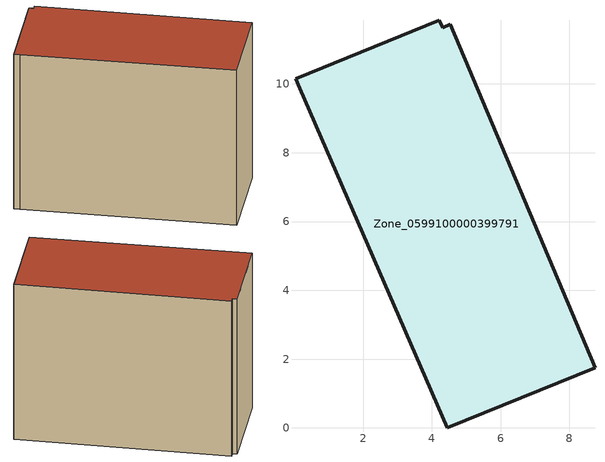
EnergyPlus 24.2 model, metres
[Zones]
Zone_0599100000399791
 floor ground (C_G): 0.04,10.16 4.22,11.86 4.32,11.64 4.53,11.73 8.74,1.75 4.44,0 0.16,9.88 z0
 wall outside (C_F): 8.74,1.75 4.53,11.73 4.32,11.64 4.22,11.86 0.04,10.16 0.16,9.88 4.44,0 8.74,1.75 z0:8.84
 roof outside (C_R): 0.16,9.88 4.44,0 8.74,1.75 4.53,11.73 4.32,11.64 4.22,11.86 0.04,10.16 z8.84
[BUILDING]
Pand.0599100000399791: North Axis=0; Terrain=City; Loads Convergence Tolerance Value=0.04; Temperature Convergence Tolerance Value=0.4; Solar Distribution=FullExterior; Maximum Number of Warmup Days=25; Minimum Number of Warmup Days=1
[Site:Location]
Rotterdam.The.Hague.AP_ZH_NLD Design_Conditions: Latitude=51.96; Longitude=4.45; Time Zone=1; Elevation=-4.5
[SITE:GROUNDTEMPERATURE:BUILDINGSURFACE]
18, 18, 18, 18, 18, 18, 18, 18, 18, 18, 18, 18
[MATERIAL] Thermal Absorptance=0.9; Solar Absorptance=0.7; Visible Absorptance=0.7
Name | Roughness | Thickness | Conductivity | Density | Specific Heat
G.TI.1992-2005 | MediumSmooth | 0.15 | 0.06 | 540 | 1210
F.TI.1992-2005 | Rough | 0.3 | 0.12 | 1920 | 840
R.TI.1992-2005 | MediumRough | 0.2 | 0.08 | 1500 | 1000
[CONSTRUCTION]
C_G: G.TI.1992-2005
C_F: F.TI.1992-2005
C_R: R.TI.1992-2005
[ZONE]
Zone_0599100000399791: Type=1; Multiplier=1; Ceiling Height=Autocalculate; Volume=Autocalculate; Floor Area=autocalculate; Part of Total Floor Area=Yes
[ZONEINFILTRATION:DESIGNFLOWRATE]
Infil_Zone_0599100000399791: Zone or ZoneList or Space or SpaceList=Zone_0599100000399791; Schedule=AlwaysOn; Design Flow Rate Calculation Method=Flow/Area; Flow Rate per Floor Area=0.0015; Constant Term Coefficient=1; Temperature Term Coefficient=0; Velocity Term Coefficient=0; Velocity Squared Term Coefficient=0
[HVACTEMPLATE:ZONE:IDEALLOADSAIRSYSTEM]
Zone_0599100000399791: Maximum Heating Supply Air Temperature=50; Minimum Cooling Supply Air Temperature=13; Maximum Heating Supply Air Humidity Ratio=0.0156; Minimum Cooling Supply Air Humidity Ratio=0.0077; Heating Limit=NoLimit; Cooling Limit=NoLimit; Dehumidification Control Type=ConstantSensibleHeatRatio; Cooling Sensible Heat Ratio=0.7; Dehumidification Setpoint=60; Humidification Control Type=None; Humidification Setpoint=30; Outdoor Air Method=None; Outdoor Air Flow Rate per Person=0.00944; Outdoor Air Flow Rate per Zone Floor Area=0; Outdoor Air Flow Rate per Zone=0; Demand Controlled Ventilation Type=None; Outdoor Air Economizer Type=NoEconomizer; Heat Recovery Type=None; Sensible Heat Recovery Effectiveness=0.7; Latent Heat Recovery Effectiveness=0.65
[ZONECONTROL:THERMOSTAT]
ThermostatControl_Zone_0599100000399791: Zone or ZoneList=Zone_0599100000399791; Control Type Schedule=DualSetpointControlType; Control 1=Thermostat_Zone_0599100000399791; Temperature Difference Between Cutout And Setpoint=0
[THERMOSTATSETPOINT:DUALSETPOINT]
Thermostat_Zone_0599100000399791: Heating Setpoint Temperature Schedule=HeatingSetpoint_Zone_0599100000399791; Cooling Setpoint Temperature Schedule=CoolingSetpoint_Zone_0599100000399791
[SCHEDULE:COMPACT]
HeatingSetpoint_Zone_0599100000399791: Through: 12/31, For: AllDays, Until: 24:00, 21
CoolingSetpoint_Zone_0599100000399791: Through: 12/31, For: AllDays, Until: 24:00, 24
DualSetpointControlType: Through: 12/31, For: AllDays, Until: 24:00, 4
AlwaysOn: Through: 12/31, For: AllDays, Until: 24:00, 1
